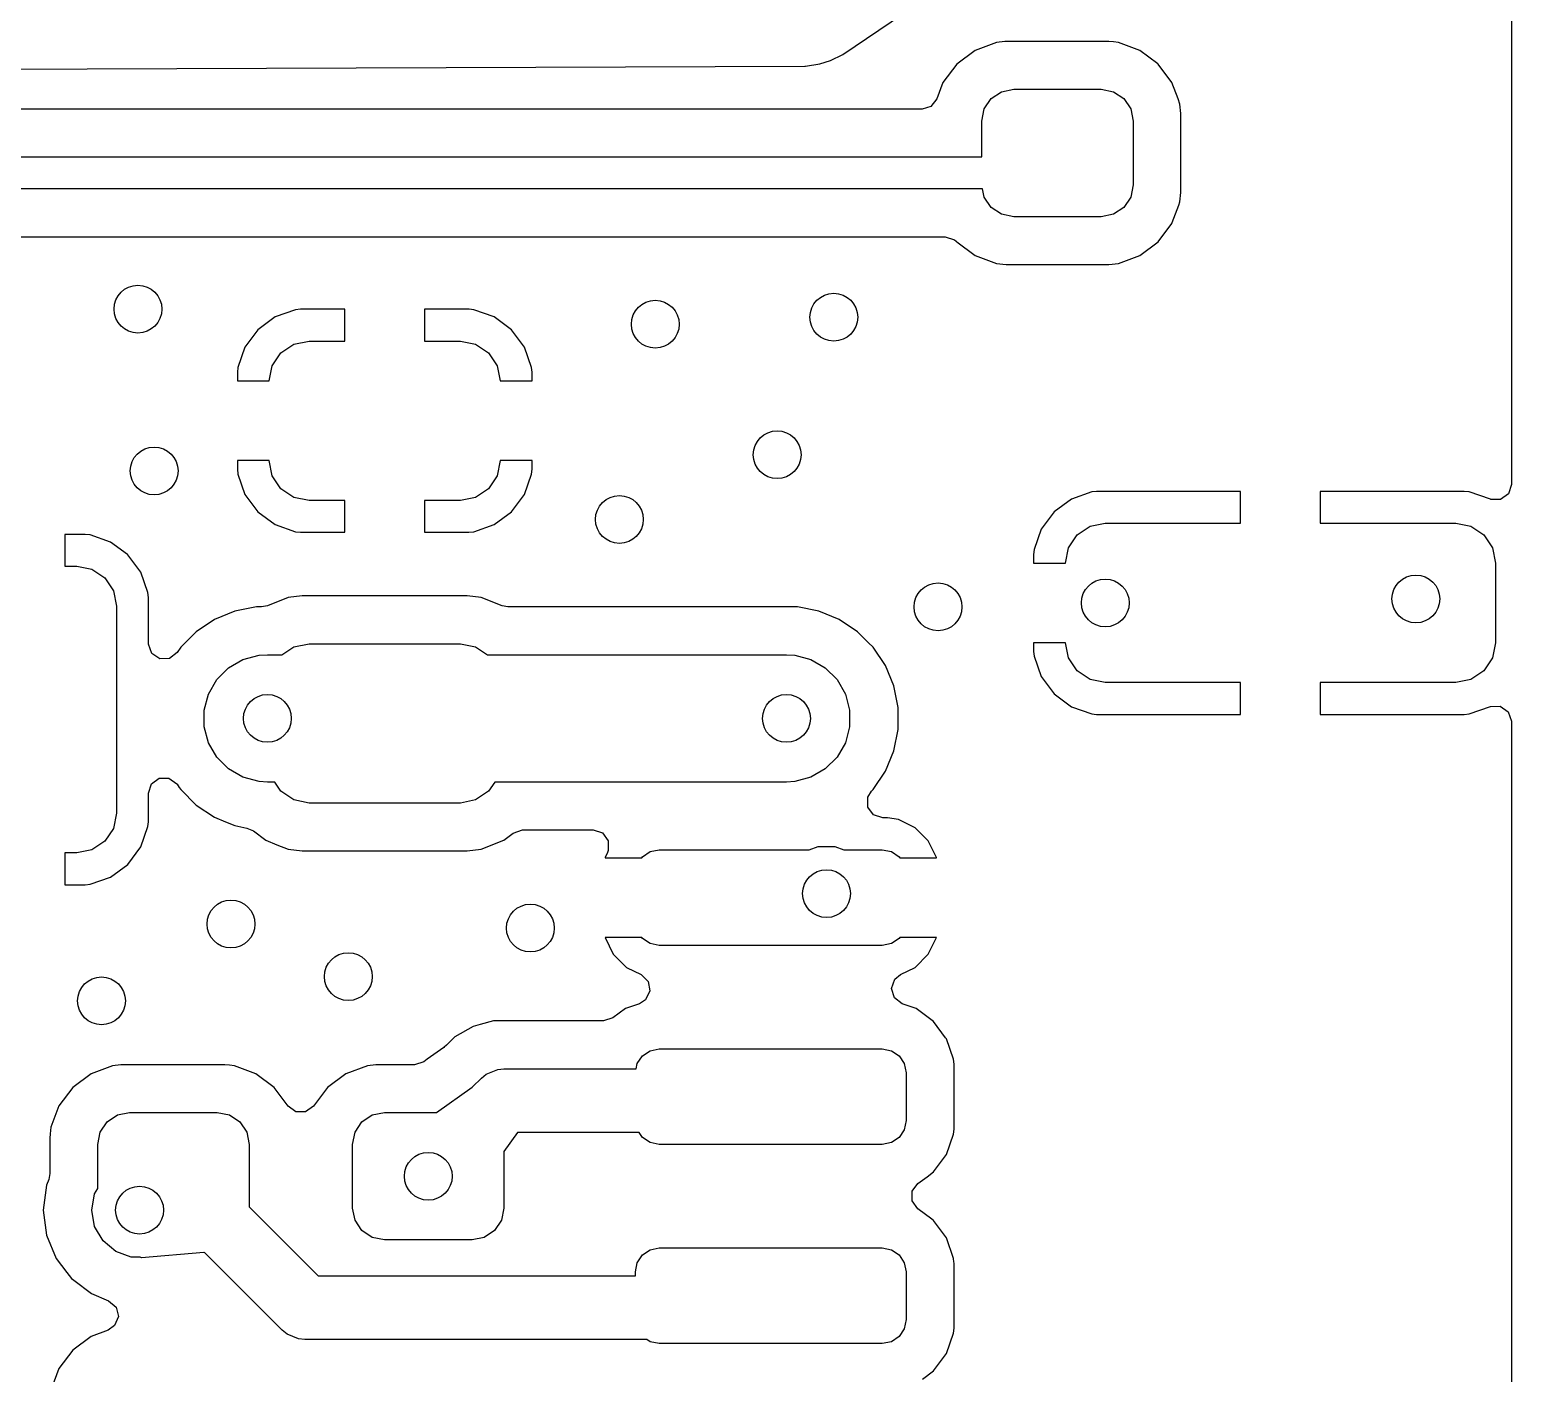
# Model space of a CAD drawing. Extents: x 4.86 to 6.59, y -5.87 to -4.13.
# Drawn here: x 6.2282 to 6.5945, y -5.2761 to -4.9439 of the extents above; entities that cross this region are included whole.
import ezdxf

# ---------------------------------------------------------------- set-up
doc = ezdxf.new("R2010")
doc.units = 0
doc.header["$MEASUREMENT"] = 0
doc.layers.add('BLACK', color=7, linetype='CONTINUOUS')

msp = doc.modelspace()

# ---------------------------------------------------------------- linework, layer by layer
at = {"layer": 'BLACK', "linetype": 'CONTINUOUS'}
for p, q in [((6.59447, -4.13778), (6.59447, -5.05634)), ((6.42925, -4.95006), (6.45343, -4.93365)), ((6.46722, -4.94708), (6.46192, -4.94906)), ((6.46723, -4.94708), (6.46722, -4.94708)), ((6.46929, -4.94686), (6.46723, -4.94708)), ((6.46957, -4.94683), (6.46929, -4.94686)), ((6.49499, -4.94683), (6.46957, -4.94683)), ((6.46957, -4.94683), (6.46957, -4.94683)), ((6.46957, -4.94683), (6.46957, -4.94683)), ((6.49499, -4.94683), (6.49499, -4.94683)), ((6.49611, -4.94695), (6.49499, -4.94683)), ((6.49734, -4.94708), (6.49611, -4.94695)), ((6.50265, -4.94906), (6.49734, -4.94708)), ((6.49734, -4.94708), (6.49734, -4.94708)), ((6.49734, -4.94708), (6.49734, -4.94708)), ((6.49734, -4.94708), (6.49734, -4.94708)), ((6.42617, -4.95156), (6.42925, -4.95006)), ((6.46192, -4.94906), (6.45738, -4.95246)), ((6.50711, -4.9524), (6.50265, -4.94906)), ((5.72209, -4.95532), (6.41981, -4.95298)), ((6.41981, -4.95298), (6.41989, -4.95298)), ((6.41989, -4.95298), (6.41994, -4.95298)), ((6.41994, -4.95298), (6.42004, -4.95297)), ((6.42004, -4.95297), (6.42355, -4.9524)), ((6.42355, -4.9524), (6.42617, -4.95156)), ((6.45738, -4.95246), (6.45398, -4.95699)), ((6.45738, -4.95246), (6.45738, -4.95246)), ((6.50719, -4.95246), (6.50711, -4.9524)), ((6.51058, -4.95699), (6.50719, -4.95246)), ((6.50719, -4.95246), (6.50719, -4.95246)), ((6.50719, -4.95246), (6.50719, -4.95246)), ((6.45398, -4.95699), (6.45248, -4.96103)), ((6.46844, -4.95926), (6.47146, -4.95866)), ((6.47146, -4.95866), (6.49311, -4.95866)), ((6.49311, -4.95866), (6.49612, -4.95926)), ((6.51209, -4.96103), (6.51058, -4.95699)), ((6.45248, -4.96103), (6.45098, -4.96291)), ((6.46418, -4.96352), (6.46589, -4.96097)), ((6.46589, -4.96097), (6.46844, -4.95926)), ((6.49612, -4.95926), (6.49868, -4.96097)), ((6.49868, -4.96097), (6.50038, -4.96352)), ((6.51256, -4.9623), (6.51209, -4.96103)), ((6.51281, -4.96465), (6.51256, -4.9623)), ((6.44883, -4.96356), (6.02668, -4.96356)), ((6.45098, -4.96291), (6.44883, -4.96356)), ((6.46358, -4.96654), (6.46418, -4.96352)), ((6.50038, -4.96352), (6.50098, -4.96654)), ((6.51281, -4.98417), (6.51281, -4.96465)), ((6.46358, -4.97539), (6.46358, -4.96654)), ((6.50098, -4.96654), (6.50098, -4.98228)), ((6.02461, -4.97539), (6.46358, -4.97539)), ((6.46378, -4.98327), (6.02624, -4.98327)), ((6.46418, -4.9853), (6.46378, -4.98327)), ((6.50098, -4.98228), (6.50038, -4.9853)), ((6.51256, -4.98652), (6.51281, -4.98417)), ((6.46589, -4.98785), (6.46418, -4.9853)), ((6.46844, -4.98956), (6.46589, -4.98785)), ((6.49868, -4.98785), (6.49612, -4.98956)), ((6.50038, -4.9853), (6.49868, -4.98785)), ((6.51066, -4.99162), (6.51227, -4.98731)), ((6.51227, -4.98731), (6.51256, -4.98652)), ((6.47146, -4.99016), (6.46844, -4.98956)), ((6.49311, -4.99016), (6.47146, -4.99016)), ((6.49612, -4.98956), (6.49311, -4.99016)), ((6.51058, -4.99182), (6.51066, -4.99162)), ((6.03275, -4.9951), (6.4545, -4.9951)), ((6.4545, -4.9951), (6.45679, -4.99584)), ((6.50719, -4.99636), (6.51058, -4.99182)), ((6.45679, -4.99584), (6.45726, -4.99624)), ((6.45726, -4.99624), (6.45738, -4.99636)), ((6.45738, -4.99636), (6.45738, -4.99636)), ((6.45738, -4.99636), (6.45738, -4.99636)), ((6.45738, -4.99636), (6.45738, -4.99636)), ((6.45738, -4.99636), (6.46192, -4.99976)), ((6.50265, -4.99976), (6.50719, -4.99636)), ((6.46192, -4.99976), (6.46722, -5.00174)), ((6.46722, -5.00174), (6.46722, -5.00174)), ((6.46722, -5.00174), (6.46723, -5.00174)), ((6.46723, -5.00174), (6.46957, -5.00199)), ((6.46957, -5.00199), (6.49499, -5.00199)), ((6.49499, -5.00199), (6.49734, -5.00174)), ((6.49734, -5.00174), (6.5, -5.00075)), ((6.5, -5.00075), (6.50265, -4.99976)), ((6.50265, -4.99976), (6.50265, -4.99976)), ((6.50265, -4.99976), (6.50265, -4.99976)), ((6.29397, -5.01315), (6.28893, -5.01492)), ((6.29517, -5.01304), (6.29397, -5.01315)), ((6.29397, -5.01315), (6.29397, -5.01315)), ((6.30616, -5.01304), (6.29517, -5.01304)), ((6.30616, -5.02091), (6.30616, -5.01304)), ((6.30616, -5.01304), (6.30616, -5.01304)), ((6.33684, -5.01304), (6.32584, -5.01304)), ((6.32584, -5.01304), (6.32584, -5.01304)), ((6.32584, -5.01304), (6.32584, -5.02091)), ((6.33803, -5.01315), (6.33684, -5.01304)), ((6.34307, -5.01492), (6.33803, -5.01315)), ((6.28893, -5.01492), (6.28463, -5.01809)), ((6.34737, -5.01809), (6.34307, -5.01492)), ((6.28463, -5.01809), (6.28146, -5.02238)), ((6.28463, -5.01809), (6.28463, -5.01809)), ((6.29353, -5.02166), (6.2973, -5.02091)), ((6.2973, -5.02091), (6.30616, -5.02091)), ((6.32584, -5.02091), (6.3347, -5.02091)), ((6.3347, -5.02091), (6.33847, -5.02166)), ((6.35054, -5.02238), (6.34737, -5.01809)), ((6.34737, -5.01809), (6.34737, -5.01809)), ((6.28146, -5.02238), (6.27969, -5.02743)), ((6.28821, -5.02699), (6.29034, -5.0238)), ((6.29034, -5.0238), (6.29353, -5.02166)), ((6.33847, -5.02166), (6.34166, -5.0238)), ((6.34166, -5.0238), (6.34379, -5.02699)), ((6.35231, -5.02743), (6.35054, -5.02238)), ((6.27969, -5.02743), (6.27958, -5.02862)), ((6.28746, -5.03076), (6.28821, -5.02699)), ((6.34379, -5.02699), (6.34454, -5.03076)), ((6.35242, -5.02862), (6.35231, -5.02743)), ((6.35231, -5.02743), (6.35231, -5.02743)), ((6.27958, -5.02862), (6.27958, -5.03076)), ((6.27958, -5.03076), (6.27958, -5.03076)), ((6.27958, -5.03076), (6.28746, -5.03076)), ((6.34454, -5.03076), (6.35242, -5.03076)), ((6.35242, -5.03076), (6.35242, -5.02862)), ((6.35242, -5.03076), (6.35242, -5.03076)), ((6.27958, -5.05044), (6.27958, -5.05257)), ((6.28746, -5.05044), (6.27958, -5.05044)), ((6.27958, -5.05044), (6.27958, -5.05044)), ((6.27958, -5.05257), (6.27969, -5.05377)), ((6.27969, -5.05377), (6.27969, -5.05377)), ((6.27969, -5.05377), (6.28146, -5.05881)), ((6.28821, -5.05421), (6.28746, -5.05044)), ((6.34454, -5.05044), (6.34379, -5.05421)), ((6.35242, -5.05044), (6.34454, -5.05044)), ((6.35054, -5.05881), (6.35231, -5.05377)), ((6.35231, -5.05377), (6.35242, -5.05258)), ((6.35242, -5.05258), (6.35242, -5.05044)), ((6.35242, -5.05044), (6.35242, -5.05044)), ((6.35242, -5.05258), (6.35242, -5.05258)), ((6.29034, -5.0574), (6.28821, -5.05421)), ((6.29353, -5.05953), (6.29034, -5.0574)), ((6.34166, -5.0574), (6.33847, -5.05953)), ((6.34379, -5.05421), (6.34166, -5.0574)), ((6.59447, -5.05634), (6.59372, -5.05863)), ((6.28146, -5.05881), (6.28463, -5.06311)), ((6.2973, -5.06028), (6.29353, -5.05953)), ((6.30616, -5.06028), (6.2973, -5.06028)), ((6.30616, -5.06816), (6.30616, -5.06028)), ((6.3347, -5.06028), (6.32584, -5.06028)), ((6.32584, -5.06028), (6.32584, -5.06816)), ((6.33847, -5.05953), (6.3347, -5.06028)), ((6.34737, -5.06311), (6.35054, -5.05881)), ((6.48572, -5.05995), (6.48143, -5.06312)), ((6.49076, -5.05818), (6.48572, -5.05995)), ((6.49196, -5.05807), (6.49076, -5.05818)), ((6.49076, -5.05818), (6.49076, -5.05818)), ((6.52756, -5.05807), (6.49196, -5.05807)), ((6.52756, -5.06594), (6.52756, -5.05807)), ((6.52756, -5.05807), (6.52756, -5.05807)), ((6.58284, -5.05807), (6.54724, -5.05807)), ((6.54724, -5.05807), (6.54724, -5.05807)), ((6.54724, -5.05807), (6.54724, -5.06594)), ((6.58404, -5.05818), (6.58284, -5.05807)), ((6.58928, -5.06002), (6.58404, -5.05818)), ((6.58937, -5.06005), (6.58928, -5.06002)), ((6.59178, -5.06005), (6.58937, -5.06005)), ((6.59372, -5.05863), (6.59178, -5.06005)), ((6.28463, -5.06311), (6.28463, -5.06311)), ((6.28463, -5.06311), (6.28893, -5.06628)), ((6.34307, -5.06628), (6.34737, -5.06311)), ((6.34737, -5.06311), (6.34737, -5.06311)), ((6.48143, -5.06312), (6.47825, -5.06742)), ((6.48143, -5.06312), (6.48143, -5.06312)), ((6.28893, -5.06628), (6.29397, -5.06805)), ((6.29397, -5.06805), (6.29516, -5.06816)), ((6.29516, -5.06816), (6.30616, -5.06816)), ((6.30616, -5.06816), (6.30616, -5.06816)), ((6.32584, -5.06816), (6.32584, -5.06816)), ((6.32584, -5.06816), (6.33683, -5.06816)), ((6.33683, -5.06816), (6.33803, -5.06805)), ((6.33803, -5.06805), (6.34307, -5.06628)), ((6.33803, -5.06805), (6.33803, -5.06805)), ((6.47825, -5.06742), (6.47649, -5.07246)), ((6.48713, -5.06883), (6.49033, -5.06669)), ((6.49033, -5.06669), (6.49409, -5.06594)), ((6.49409, -5.06594), (6.52756, -5.06594)), ((6.54724, -5.06594), (6.58071, -5.06594)), ((6.58071, -5.06594), (6.58448, -5.06669)), ((6.58448, -5.06669), (6.58767, -5.06883)), ((6.242, -5.06869), (6.23691, -5.06869)), ((6.23691, -5.06869), (6.23691, -5.06869)), ((6.23691, -5.06869), (6.23691, -5.07657)), ((6.2432, -5.06881), (6.242, -5.06869)), ((6.24824, -5.07057), (6.2432, -5.06881)), ((6.25242, -5.07365), (6.24824, -5.07057)), ((6.48425, -5.07579), (6.485, -5.07202)), ((6.485, -5.07202), (6.48713, -5.06883)), ((6.58767, -5.06883), (6.5898, -5.07202)), ((6.5898, -5.07202), (6.59055, -5.07579)), ((6.25254, -5.07374), (6.25242, -5.07365)), ((6.25571, -5.07804), (6.25254, -5.07374)), ((6.25254, -5.07374), (6.25254, -5.07374)), ((6.47649, -5.07246), (6.47638, -5.07365)), ((6.47638, -5.07365), (6.47638, -5.07579)), ((6.47638, -5.07579), (6.47638, -5.07579)), ((6.47638, -5.07579), (6.48425, -5.07579)), ((6.59055, -5.07579), (6.59055, -5.09547)), ((6.23691, -5.07657), (6.23987, -5.07657)), ((6.23987, -5.07657), (6.24363, -5.07732)), ((6.24363, -5.07732), (6.24683, -5.07945)), ((6.24683, -5.07945), (6.24896, -5.08264)), ((6.25747, -5.08308), (6.25571, -5.07804)), ((6.24896, -5.08264), (6.24971, -5.08641)), ((6.25758, -5.08428), (6.25747, -5.08308)), ((6.25747, -5.08308), (6.25747, -5.08308)), ((6.24971, -5.08641), (6.24971, -5.13759)), ((6.25758, -5.09571), (6.25758, -5.08428)), ((6.28428, -5.08659), (6.27896, -5.08765)), ((6.28557, -5.08659), (6.28428, -5.08659)), ((6.287, -5.08632), (6.28557, -5.08659)), ((6.29212, -5.0843), (6.287, -5.08632)), ((6.2956, -5.08389), (6.29212, -5.0843)), ((6.3364, -5.08389), (6.2956, -5.08389)), ((6.2956, -5.08389), (6.2956, -5.08389)), ((6.33988, -5.0843), (6.3364, -5.08389)), ((6.3364, -5.08389), (6.3364, -5.08389)), ((6.345, -5.08632), (6.33988, -5.0843)), ((6.34643, -5.08659), (6.345, -5.08632)), ((6.41801, -5.08659), (6.34643, -5.08659)), ((6.42334, -5.08765), (6.41801, -5.08659)), ((6.41801, -5.08659), (6.41801, -5.08659)), ((6.27394, -5.08973), (6.26942, -5.09275)), ((6.27896, -5.08765), (6.27394, -5.08973)), ((6.27394, -5.08973), (6.27394, -5.08973)), ((6.27896, -5.08765), (6.27896, -5.08765)), ((6.42836, -5.08973), (6.42334, -5.08765)), ((6.43288, -5.09275), (6.42836, -5.08973)), ((6.42836, -5.08973), (6.42836, -5.08973)), ((6.26942, -5.09275), (6.26558, -5.09659)), ((6.4356, -5.09547), (6.43288, -5.09275)), ((6.25759, -5.09586), (6.25758, -5.09571)), ((6.25842, -5.09812), (6.25759, -5.09586)), ((6.26472, -5.09788), (6.26283, -5.09937)), ((6.26558, -5.09659), (6.26472, -5.09788)), ((6.26558, -5.09659), (6.26558, -5.09659)), ((6.2906, -5.09843), (6.29353, -5.09647)), ((6.29353, -5.09647), (6.2973, -5.09572)), ((6.2973, -5.09572), (6.3347, -5.09572)), ((6.3347, -5.09572), (6.33847, -5.09647)), ((6.33847, -5.09647), (6.3414, -5.09843)), ((6.43672, -5.09659), (6.4356, -5.09547)), ((6.43974, -5.10111), (6.43672, -5.09659)), ((6.47638, -5.09547), (6.47638, -5.09761)), ((6.48425, -5.09547), (6.47638, -5.09547)), ((6.47638, -5.09547), (6.47638, -5.09547)), ((6.47638, -5.09761), (6.47649, -5.0988)), ((6.485, -5.09924), (6.48425, -5.09547)), ((6.59055, -5.09547), (6.5898, -5.09924)), ((6.26042, -5.09946), (6.25842, -5.09812)), ((6.26283, -5.09937), (6.26042, -5.09946)), ((6.27741, -5.10168), (6.28097, -5.09962)), ((6.28097, -5.09962), (6.28494, -5.09856)), ((6.28494, -5.09856), (6.287, -5.09843)), ((6.287, -5.09843), (6.2906, -5.09843)), ((6.3414, -5.09843), (6.4153, -5.09843)), ((6.4153, -5.09843), (6.41735, -5.09856)), ((6.41735, -5.09856), (6.42132, -5.09962)), ((6.42132, -5.09962), (6.42488, -5.10168)), ((6.44182, -5.10613), (6.43974, -5.10111)), ((6.43974, -5.10111), (6.43974, -5.10111)), ((6.43974, -5.10111), (6.43974, -5.10111)), ((6.47649, -5.0988), (6.47649, -5.0988)), ((6.47649, -5.0988), (6.47825, -5.10384)), ((6.48713, -5.10243), (6.485, -5.09924)), ((6.5898, -5.09924), (6.58767, -5.10243)), ((6.27245, -5.10815), (6.27451, -5.10459)), ((6.27451, -5.10459), (6.27741, -5.10168)), ((6.42488, -5.10168), (6.42779, -5.10459)), ((6.42779, -5.10459), (6.42985, -5.10815)), ((6.47825, -5.10384), (6.48143, -5.10814)), ((6.49033, -5.10457), (6.48713, -5.10243)), ((6.49409, -5.10531), (6.49033, -5.10457)), ((6.58448, -5.10457), (6.58071, -5.10531)), ((6.58767, -5.10243), (6.58448, -5.10457)), ((6.27139, -5.11212), (6.27245, -5.10815)), ((6.42985, -5.10815), (6.43091, -5.11212)), ((6.44288, -5.11146), (6.44182, -5.10613)), ((6.48143, -5.10814), (6.48143, -5.10814)), ((6.48143, -5.10814), (6.48572, -5.11131)), ((6.52756, -5.10531), (6.49409, -5.10531)), ((6.52756, -5.11319), (6.52756, -5.10531)), ((6.58071, -5.10531), (6.54724, -5.10531)), ((6.54724, -5.10531), (6.54724, -5.11319)), ((6.27139, -5.11623), (6.27139, -5.11212)), ((6.43091, -5.11212), (6.43091, -5.11623)), ((6.44288, -5.11689), (6.44288, -5.11146)), ((6.48572, -5.11131), (6.49076, -5.11308)), ((6.58404, -5.11308), (6.58928, -5.11124)), ((6.58928, -5.11124), (6.59169, -5.11119)), ((6.59169, -5.11119), (6.59367, -5.11256)), ((6.59367, -5.11256), (6.59447, -5.11483)), ((6.27245, -5.1202), (6.27139, -5.11623)), ((6.43091, -5.11623), (6.42985, -5.1202)), ((6.49076, -5.11308), (6.49196, -5.11319)), ((6.49196, -5.11319), (6.52756, -5.11319)), ((6.52756, -5.11319), (6.52756, -5.11319)), ((6.54724, -5.11319), (6.54724, -5.11319)), ((6.54724, -5.11319), (6.58284, -5.11319)), ((6.58284, -5.11319), (6.58404, -5.11308)), ((6.58404, -5.11308), (6.58404, -5.11308)), ((6.59447, -5.11483), (6.59447, -5.11492)), ((6.59447, -5.11492), (6.59447, -5.34965)), ((6.44182, -5.12222), (6.44288, -5.11689)), ((6.27451, -5.12376), (6.27245, -5.1202)), ((6.42985, -5.1202), (6.42779, -5.12376)), ((6.43974, -5.12724), (6.44182, -5.12222)), ((6.27741, -5.12667), (6.27451, -5.12376)), ((6.28097, -5.12872), (6.27741, -5.12667)), ((6.42488, -5.12667), (6.42132, -5.12872)), ((6.42779, -5.12376), (6.42488, -5.12667)), ((6.43672, -5.13175), (6.43974, -5.12724)), ((6.25758, -5.13264), (6.25833, -5.13035)), ((6.25833, -5.13035), (6.26028, -5.12893)), ((6.26028, -5.12893), (6.26268, -5.12893)), ((6.26268, -5.12893), (6.26463, -5.13035)), ((6.26463, -5.13035), (6.26472, -5.13047)), ((6.26472, -5.13047), (6.26522, -5.13122)), ((6.28494, -5.12979), (6.28097, -5.12872)), ((6.287, -5.12992), (6.28494, -5.12979)), ((6.28881, -5.12992), (6.287, -5.12992)), ((6.29034, -5.1322), (6.28881, -5.12992)), ((6.34319, -5.12992), (6.34166, -5.1322)), ((6.4153, -5.12992), (6.34319, -5.12992)), ((6.41735, -5.12979), (6.4153, -5.12992)), ((6.42132, -5.12872), (6.41735, -5.12979)), ((6.25758, -5.13972), (6.25758, -5.13264)), ((6.26522, -5.13122), (6.26558, -5.13175)), ((6.26558, -5.13175), (6.26558, -5.13175)), ((6.26558, -5.13175), (6.26942, -5.1356)), ((6.29353, -5.13434), (6.29034, -5.1322)), ((6.2973, -5.13509), (6.29353, -5.13434)), ((6.33847, -5.13434), (6.3347, -5.13509)), ((6.34166, -5.1322), (6.33847, -5.13434)), ((6.4354, -5.13368), (6.43635, -5.13213)), ((6.4354, -5.13609), (6.4354, -5.13368)), ((6.43635, -5.13213), (6.43648, -5.13199)), ((6.43648, -5.13199), (6.43672, -5.13175)), ((6.24971, -5.13759), (6.24896, -5.14136)), ((6.26942, -5.1356), (6.27394, -5.13861)), ((6.3347, -5.13509), (6.2973, -5.13509)), ((6.43681, -5.13804), (6.4354, -5.13609)), ((6.4391, -5.13878), (6.43681, -5.13804)), ((6.24896, -5.14136), (6.24683, -5.14455)), ((6.25571, -5.14596), (6.25747, -5.14092)), ((6.25747, -5.14092), (6.25758, -5.13972)), ((6.27394, -5.13861), (6.27394, -5.13861)), ((6.27394, -5.13861), (6.27662, -5.13972)), ((6.27662, -5.13972), (6.27896, -5.14069)), ((6.27896, -5.14069), (6.28193, -5.14128)), ((6.28193, -5.14128), (6.28353, -5.142)), ((6.34776, -5.14254), (6.35003, -5.14175)), ((6.35003, -5.14175), (6.35011, -5.14175)), ((6.35011, -5.14175), (6.36756, -5.14175)), ((6.36756, -5.14175), (6.36985, -5.1425)), ((6.44028, -5.13878), (6.4391, -5.13878)), ((6.44296, -5.13917), (6.44028, -5.13878)), ((6.44709, -5.14119), (6.44296, -5.13917)), ((6.45035, -5.14444), (6.44709, -5.14119)), ((6.24683, -5.14455), (6.24363, -5.14668)), ((6.28353, -5.142), (6.28658, -5.14431)), ((6.28658, -5.14431), (6.28658, -5.14431)), ((6.28658, -5.14431), (6.28935, -5.14541)), ((6.28935, -5.14541), (6.29212, -5.1465)), ((6.33988, -5.1465), (6.34542, -5.14431)), ((6.34542, -5.14431), (6.34776, -5.14254)), ((6.36985, -5.1425), (6.37127, -5.14445)), ((6.37127, -5.14445), (6.37127, -5.14685)), ((6.45237, -5.14857), (6.45035, -5.14444)), ((6.23987, -5.14743), (6.23691, -5.14743)), ((6.23691, -5.14743), (6.23691, -5.15531)), ((6.24363, -5.14668), (6.23987, -5.14743)), ((6.25254, -5.15026), (6.25571, -5.14596)), ((6.29212, -5.1465), (6.2956, -5.14692)), ((6.2956, -5.14692), (6.2956, -5.14692)), ((6.2956, -5.14692), (6.3364, -5.14692)), ((6.3364, -5.14692), (6.33988, -5.1465)), ((6.3364, -5.14692), (6.3364, -5.14692)), ((6.37047, -5.14857), (6.37046, -5.14862)), ((6.37046, -5.14862), (6.37046, -5.14862)), ((6.37046, -5.14862), (6.37952, -5.14862)), ((6.37106, -5.14736), (6.37047, -5.14857)), ((6.37127, -5.14685), (6.37106, -5.14736)), ((6.37952, -5.14862), (6.37968, -5.14838)), ((6.37968, -5.14838), (6.3816, -5.1471)), ((6.3816, -5.1471), (6.38386, -5.14665)), ((6.38386, -5.14665), (6.42093, -5.14665)), ((6.42093, -5.14665), (6.42315, -5.14585)), ((6.42315, -5.14585), (6.42725, -5.14585)), ((6.42725, -5.14585), (6.42946, -5.14665)), ((6.42946, -5.14665), (6.43898, -5.14665)), ((6.43898, -5.14665), (6.44124, -5.1471)), ((6.44124, -5.1471), (6.44315, -5.14838)), ((6.44315, -5.14838), (6.44331, -5.14862)), ((6.44331, -5.14862), (6.45237, -5.14862)), ((6.45237, -5.14862), (6.45237, -5.14857)), ((6.45237, -5.14862), (6.45237, -5.14862)), ((6.24824, -5.15343), (6.25254, -5.15026)), ((6.25254, -5.15026), (6.25254, -5.15026)), ((6.23691, -5.15531), (6.23691, -5.15531)), ((6.23691, -5.15531), (6.242, -5.15531)), ((6.242, -5.15531), (6.2432, -5.15519)), ((6.2432, -5.15519), (6.24824, -5.15343)), ((6.2432, -5.15519), (6.2432, -5.15519)), ((6.37952, -5.16831), (6.37046, -5.16831)), ((6.37046, -5.16831), (6.37047, -5.16836)), ((6.37047, -5.16836), (6.37249, -5.17249)), ((6.37968, -5.16855), (6.37952, -5.16831)), ((6.3816, -5.16983), (6.37968, -5.16855)), ((6.38386, -5.17028), (6.3816, -5.16983)), ((6.43898, -5.17028), (6.38386, -5.17028)), ((6.44124, -5.16983), (6.43898, -5.17028)), ((6.44315, -5.16855), (6.44124, -5.16983)), ((6.44331, -5.16831), (6.44315, -5.16855)), ((6.45237, -5.16831), (6.44331, -5.16831)), ((6.45035, -5.17249), (6.45237, -5.16836)), ((6.45237, -5.16836), (6.45237, -5.16831)), ((6.37249, -5.17249), (6.37574, -5.17574)), ((6.44709, -5.17574), (6.45035, -5.17249)), ((6.37574, -5.17574), (6.37938, -5.17752)), ((6.37938, -5.17752), (6.38111, -5.17919)), ((6.44207, -5.17866), (6.44346, -5.17752)), ((6.44346, -5.17752), (6.44709, -5.17574)), ((6.38152, -5.18156), (6.38047, -5.18373)), ((6.38111, -5.17919), (6.38152, -5.18156)), ((6.44127, -5.18093), (6.44207, -5.17866)), ((6.44197, -5.18324), (6.44127, -5.18093)), ((6.37895, -5.1847), (6.37548, -5.18591)), ((6.38047, -5.18373), (6.37895, -5.1847)), ((6.44388, -5.1847), (6.44197, -5.18324)), ((6.44736, -5.18591), (6.44388, -5.1847)), ((6.34288, -5.18896), (6.33956, -5.18985)), ((6.34807, -5.18896), (6.34288, -5.18896)), ((6.37007, -5.18896), (6.34807, -5.18896)), ((6.3701, -5.18896), (6.37007, -5.18896)), ((6.37239, -5.1882), (6.3701, -5.18896)), ((6.37548, -5.18591), (6.37239, -5.1882)), ((6.37548, -5.18591), (6.37548, -5.18591)), ((6.45166, -5.18909), (6.44736, -5.18591)), ((6.45464, -5.19312), (6.45166, -5.18909)), ((6.45166, -5.18909), (6.45166, -5.18909)), ((6.45166, -5.18909), (6.45166, -5.18909)), ((6.45166, -5.18909), (6.45166, -5.18909)), ((6.45166, -5.18909), (6.45166, -5.18909)), ((6.33337, -5.19289), (6.33129, -5.19498)), ((6.33787, -5.1903), (6.33337, -5.19289)), ((6.33337, -5.19289), (6.33337, -5.19289)), ((6.33337, -5.19289), (6.33337, -5.19289)), ((6.33956, -5.18985), (6.33787, -5.1903)), ((6.33787, -5.1903), (6.33787, -5.1903)), ((6.33956, -5.18985), (6.33956, -5.18985)), ((6.45483, -5.19339), (6.45464, -5.19312)), ((6.3306, -5.19553), (6.32653, -5.19844)), ((6.33075, -5.19543), (6.3306, -5.19553)), ((6.3306, -5.19553), (6.3306, -5.19553)), ((6.33129, -5.19498), (6.33073, -5.19541)), ((6.33073, -5.19541), (6.33075, -5.19543)), ((6.37968, -5.1976), (6.3816, -5.19632)), ((6.3816, -5.19632), (6.38386, -5.19587)), ((6.38386, -5.19587), (6.43898, -5.19587)), ((6.43898, -5.19587), (6.44124, -5.19632)), ((6.44124, -5.19632), (6.44315, -5.1976)), ((6.4566, -5.19844), (6.45483, -5.19339)), ((6.24872, -5.20004), (6.24341, -5.20202)), ((6.25079, -5.19981), (6.24872, -5.20004)), ((6.24872, -5.20004), (6.24872, -5.20004)), ((6.25107, -5.19978), (6.25079, -5.19981)), ((6.27649, -5.19978), (6.25107, -5.19978)), ((6.25107, -5.19978), (6.25107, -5.19978)), ((6.25107, -5.19978), (6.25107, -5.19978)), ((6.27761, -5.1999), (6.27649, -5.19978)), ((6.27649, -5.19978), (6.27649, -5.19978)), ((6.27884, -5.20004), (6.27761, -5.1999)), ((6.28415, -5.20202), (6.27884, -5.20004)), ((6.27884, -5.20004), (6.27884, -5.20004)), ((6.27884, -5.20004), (6.27884, -5.20004)), ((6.27884, -5.20004), (6.27884, -5.20004)), ((6.31171, -5.20004), (6.3064, -5.20202)), ((6.31378, -5.19981), (6.31171, -5.20004)), ((6.31171, -5.20004), (6.31171, -5.20004)), ((6.31406, -5.19978), (6.31378, -5.19981)), ((6.3234, -5.19978), (6.31406, -5.19978)), ((6.31406, -5.19978), (6.31406, -5.19978)), ((6.31406, -5.19978), (6.31406, -5.19978)), ((6.32566, -5.19906), (6.3234, -5.19978)), ((6.32653, -5.19844), (6.32566, -5.19906)), ((6.37815, -5.20079), (6.3784, -5.19951)), ((6.3784, -5.19951), (6.37968, -5.1976)), ((6.44315, -5.1976), (6.44443, -5.19951)), ((6.44443, -5.19951), (6.44488, -5.20177)), ((6.45671, -5.19963), (6.4566, -5.19844)), ((6.4566, -5.19844), (6.4566, -5.19844)), ((6.45671, -5.21572), (6.45671, -5.19963)), ((6.45671, -5.19963), (6.45671, -5.19963)), ((6.24341, -5.20202), (6.23888, -5.20541)), ((6.28868, -5.20541), (6.28415, -5.20202)), ((6.3064, -5.20202), (6.30187, -5.20541)), ((6.33771, -5.20529), (6.3399, -5.20309)), ((6.3399, -5.20309), (6.3411, -5.20211)), ((6.3411, -5.20211), (6.34394, -5.20094)), ((6.34394, -5.20094), (6.34547, -5.20079)), ((6.34547, -5.20079), (6.37815, -5.20079)), ((6.44488, -5.20177), (6.44488, -5.21358)), ((6.23888, -5.20541), (6.23548, -5.20995)), ((6.23888, -5.20541), (6.23888, -5.20541)), ((6.29216, -5.21005), (6.28868, -5.20541)), ((6.28868, -5.20541), (6.28868, -5.20541)), ((6.28868, -5.20541), (6.28868, -5.20541)), ((6.28868, -5.20541), (6.28868, -5.20541)), ((6.30187, -5.20541), (6.2984, -5.21005)), ((6.30187, -5.20541), (6.30187, -5.20541)), ((6.32877, -5.21161), (6.33759, -5.20532)), ((6.33759, -5.20532), (6.33771, -5.20529)), ((6.23548, -5.20995), (6.2335, -5.21526)), ((6.29402, -5.2114), (6.29216, -5.21005)), ((6.29643, -5.21144), (6.29402, -5.2114)), ((6.2984, -5.21005), (6.29643, -5.21144)), ((6.24568, -5.21647), (6.24738, -5.21392)), ((6.24738, -5.21392), (6.24994, -5.21221)), ((6.24994, -5.21221), (6.25295, -5.21161)), ((6.25295, -5.21161), (6.27461, -5.21161)), ((6.27461, -5.21161), (6.27762, -5.21221)), ((6.27762, -5.21221), (6.28017, -5.21392)), ((6.28017, -5.21392), (6.28188, -5.21647)), ((6.30867, -5.21647), (6.31038, -5.21392)), ((6.31038, -5.21392), (6.31293, -5.21221)), ((6.31293, -5.21221), (6.31594, -5.21161)), ((6.31594, -5.21161), (6.32877, -5.21161)), ((6.44488, -5.21358), (6.44443, -5.21584)), ((6.23329, -5.2172), (6.23325, -5.2176)), ((6.23325, -5.2176), (6.23325, -5.22669)), ((6.23333, -5.21686), (6.23329, -5.2172)), ((6.2335, -5.21526), (6.23333, -5.21686)), ((6.2335, -5.21526), (6.2335, -5.21526)), ((6.24508, -5.21949), (6.24568, -5.21647)), ((6.28188, -5.21647), (6.28248, -5.21949)), ((6.30807, -5.21949), (6.30867, -5.21647)), ((6.34882, -5.21654), (6.34547, -5.22122)), ((6.37887, -5.21654), (6.34882, -5.21654)), ((6.34882, -5.21654), (6.34882, -5.21654)), ((6.37968, -5.21776), (6.37887, -5.21654)), ((6.3816, -5.21904), (6.37968, -5.21776)), ((6.44315, -5.21776), (6.44124, -5.21904)), ((6.44443, -5.21584), (6.44315, -5.21776)), ((6.45483, -5.22196), (6.4566, -5.21692)), ((6.4566, -5.21692), (6.45671, -5.21572)), ((6.45671, -5.21572), (6.45671, -5.21572)), ((6.24508, -5.23037), (6.24508, -5.21949)), ((6.28248, -5.21949), (6.28248, -5.23493)), ((6.30807, -5.23524), (6.30807, -5.21949)), ((6.34547, -5.22122), (6.34547, -5.23524)), ((6.38386, -5.21949), (6.3816, -5.21904)), ((6.43898, -5.21949), (6.38386, -5.21949)), ((6.44124, -5.21904), (6.43898, -5.21949)), ((6.45166, -5.22627), (6.45483, -5.22196)), ((6.23238, -5.22956), (6.23157, -5.23573)), ((6.23295, -5.22818), (6.23238, -5.22956)), ((6.23325, -5.22669), (6.23295, -5.22818)), ((6.44637, -5.23105), (6.44775, -5.22915)), ((6.44775, -5.22915), (6.45004, -5.22746)), ((6.45004, -5.22746), (6.45166, -5.22627)), ((6.2436, -5.23573), (6.24431, -5.23169)), ((6.24431, -5.23169), (6.24508, -5.23037)), ((6.44635, -5.23346), (6.44637, -5.23105)), ((6.23157, -5.23573), (6.23157, -5.23573)), ((6.23157, -5.23573), (6.23238, -5.2419)), ((6.24431, -5.23977), (6.2436, -5.23573)), ((6.28248, -5.23493), (6.29952, -5.25197)), ((6.30867, -5.23825), (6.30807, -5.23524)), ((6.34547, -5.23524), (6.34487, -5.23825)), ((6.44775, -5.23542), (6.44635, -5.23346)), ((6.45122, -5.23798), (6.44775, -5.23542)), ((6.24637, -5.24332), (6.24431, -5.23977)), ((6.31038, -5.2408), (6.30867, -5.23825)), ((6.34487, -5.23825), (6.34317, -5.2408)), ((6.45166, -5.2383), (6.45122, -5.23798)), ((6.45482, -5.24258), (6.45166, -5.2383)), ((6.45166, -5.2383), (6.45166, -5.2383)), ((6.45166, -5.2383), (6.45166, -5.2383)), ((6.23238, -5.2419), (6.23238, -5.2419)), ((6.23238, -5.2419), (6.23476, -5.24765)), ((6.24951, -5.24596), (6.24637, -5.24332)), ((6.31293, -5.24251), (6.31038, -5.2408)), ((6.31594, -5.24311), (6.31293, -5.24251)), ((6.3376, -5.24311), (6.31594, -5.24311)), ((6.34061, -5.24251), (6.3376, -5.24311)), ((6.34317, -5.2408), (6.34061, -5.24251)), ((6.45483, -5.2426), (6.45482, -5.24258)), ((6.4566, -5.24765), (6.45483, -5.2426)), ((6.23476, -5.24765), (6.23476, -5.24765)), ((6.23476, -5.24765), (6.23743, -5.25112)), ((6.25336, -5.24736), (6.24951, -5.24596)), ((6.25556, -5.24736), (6.25336, -5.24736)), ((6.25558, -5.24739), (6.25556, -5.24736)), ((6.25591, -5.2475), (6.25558, -5.24739)), ((6.27128, -5.24618), (6.25591, -5.2475)), ((6.27141, -5.24612), (6.27128, -5.24618)), ((6.29069, -5.26541), (6.27141, -5.24612)), ((6.3784, -5.24872), (6.37968, -5.24681)), ((6.37968, -5.24681), (6.3816, -5.24553)), ((6.3816, -5.24553), (6.38386, -5.24508)), ((6.38386, -5.24508), (6.43898, -5.24508)), ((6.43898, -5.24508), (6.44124, -5.24553)), ((6.44124, -5.24553), (6.44315, -5.24681)), ((6.44315, -5.24681), (6.44443, -5.24872)), ((6.45668, -5.24853), (6.4566, -5.24765)), ((6.23743, -5.25112), (6.23855, -5.25259)), ((6.37795, -5.25098), (6.3784, -5.24872)), ((6.37795, -5.25197), (6.37795, -5.25098)), ((6.44443, -5.24872), (6.44488, -5.25098)), ((6.44488, -5.25098), (6.44488, -5.2628)), ((6.45671, -5.24885), (6.45668, -5.24853)), ((6.45671, -5.26493), (6.45671, -5.24885)), ((6.45671, -5.24885), (6.45671, -5.24885)), ((6.23855, -5.25259), (6.23855, -5.25259)), ((6.23855, -5.25259), (6.23855, -5.25259)), ((6.23855, -5.25259), (6.23918, -5.25307)), ((6.23918, -5.25307), (6.24349, -5.25638)), ((6.29952, -5.25197), (6.37795, -5.25197)), ((6.24349, -5.25638), (6.24773, -5.25814)), ((6.24773, -5.25814), (6.24776, -5.25815)), ((6.24776, -5.25815), (6.24959, -5.25971)), ((6.25016, -5.26206), (6.24924, -5.26428)), ((6.24959, -5.25971), (6.25016, -5.26206)), ((6.24763, -5.2654), (6.24341, -5.26698)), ((6.24924, -5.26428), (6.24763, -5.2654)), ((6.29189, -5.26639), (6.29069, -5.26541)), ((6.29472, -5.26757), (6.29189, -5.26639)), ((6.44443, -5.26506), (6.44315, -5.26697)), ((6.44488, -5.2628), (6.44443, -5.26506)), ((6.45483, -5.27118), (6.4566, -5.26613)), ((6.4566, -5.26613), (6.45671, -5.26493)), ((6.45671, -5.26493), (6.45671, -5.26493)), ((6.24341, -5.26698), (6.23888, -5.27037)), ((6.29626, -5.26772), (6.29472, -5.26757)), ((6.3808, -5.26772), (6.29626, -5.26772)), ((6.3816, -5.26825), (6.3808, -5.26772)), ((6.38386, -5.2687), (6.3816, -5.26825)), ((6.43898, -5.2687), (6.38386, -5.2687)), ((6.44124, -5.26825), (6.43898, -5.2687)), ((6.44315, -5.26697), (6.44124, -5.26825)), ((6.23888, -5.27037), (6.23548, -5.27491)), ((6.23888, -5.27037), (6.23888, -5.27037)), ((6.45166, -5.27548), (6.45483, -5.27118)), ((6.23548, -5.27491), (6.2335, -5.28022)), ((6.44893, -5.27749), (6.45166, -5.27548))]:
    msp.add_line(p, q, dxfattribs=at)
at = {"layer": 'BLACK'}
for centre in [(6.255, -5.013), (6.427, -5.015), (6.38287, -5.01673), (6.413, -5.049), (6.259, -5.053), (6.374, -5.065), (6.57087, -5.08465), (6.45276, -5.08661), (6.49409, -5.08563), (6.287, -5.11417), (6.4153, -5.11417), (6.4252, -5.15748), (6.278, -5.165), (6.352, -5.166), (6.307, -5.178), (6.246, -5.184), (6.32677, -5.22736), (6.25541, -5.23573)]:
    msp.add_circle(centre, 0.00591, dxfattribs=at)

doc.saveas('drawing.dxf')
